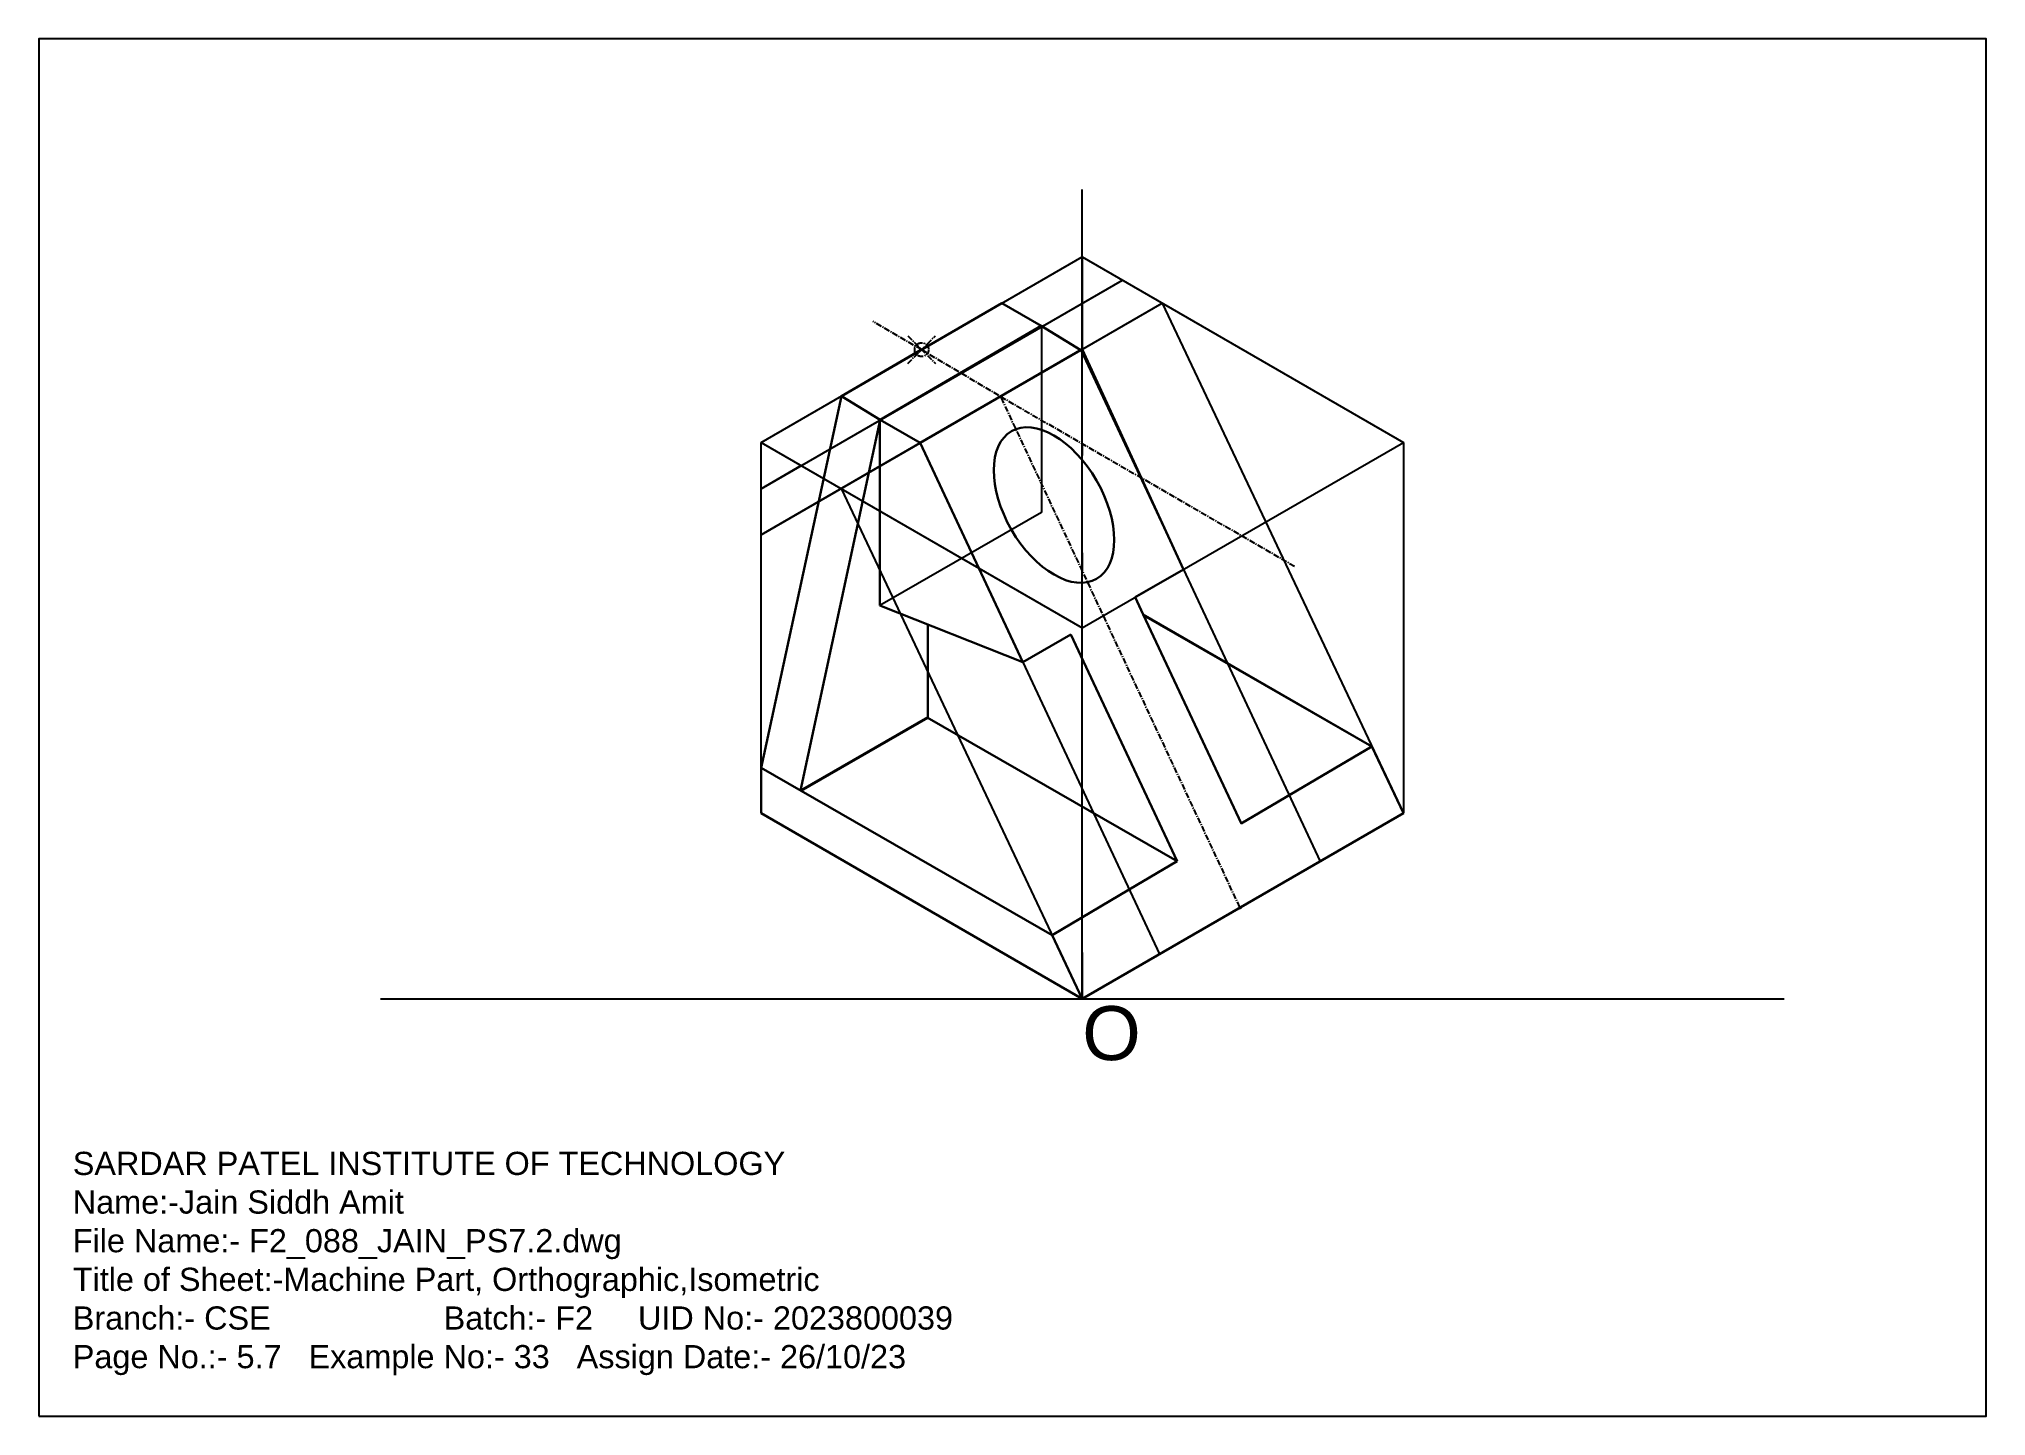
# Model space of a CAD drawing. Header units: millimetres. Extents: x 0 to 420, y 0 to 297.
import ezdxf

# ---------------------------------------------------------------- set-up
doc = ezdxf.new("R2010")
doc.units = ezdxf.units.MM
doc.header["$MEASUREMENT"] = 0
doc.header["$PDMODE"] = 35
doc.header["$PDSIZE"] = 3
doc.linetypes.add('CENTER', pattern=[2, 1.25, -0.25, 0.25, -0.25])
doc.layers.get('Defpoints').update_dxf_attribs({"color": 2})
for name, color, linetype in [('CENTER', 2, 'CENTER'), ('DIMENSION', 4, 'Continuous'), ('PROJECTION', 3, 'Continuous')]:
    doc.layers.add(name, color=color, linetype=linetype)
doc.layers.add('OBJECT', color=7, linetype='Continuous', lineweight=30)
doc.styles.get("Standard").update_dxf_attribs({"font": 'arial.ttf'})

msp = doc.modelspace()

# ---------------------------------------------------------------- linework, layer by layer
msp.add_lwpolyline([(0, 0), (420, 0), (420, 297), (0, 297)], close=True)
at = {"layer": 'CENTER'}
for p, q in [((190.4, 229.99), (179.87, 236.07)), ((190.4, 229.99), (207.41, 219.89)), ((207.41, 219.89), (270.86, 183.26)), ((207.56, 219.57), (259.19, 109.29))]:
    msp.add_line(p, q, dxfattribs=at)
msp.add_point((190.4, 229.99), dxfattribs=at)
at = {"layer": 'Defpoints'}
for p, q in [((225.04, 89.99), (225.04, 264.55)), ((225.04, 224), (225.04, 247.98)), ((73.67, 89.99), (376.42, 89.99))]:
    msp.add_line(p, q, dxfattribs=at)
at = {"layer": 'DIMENSION'}
msp.add_line((207.41, 219.89), (207.41, 219.89), dxfattribs=at)
at = {"layer": 'OBJECT'}
for p, q in [((225.04, 249.99), (225.04, 230.07)), ((173.08, 219.99), (207.72, 239.99)), ((173.08, 219.99), (207.72, 239.99)), ((173.08, 219.99), (207.72, 239.99)), ((207.72, 239.99), (216.16, 235.12)), ((181.43, 214.89), (216.16, 235.12)), ((181.43, 214.89), (216.16, 235.12)), ((224.73, 229.89), (216.16, 235.12)), ((190.4, 229.99), (173.08, 219.99)), ((190.09, 209.89), (225.04, 230.07)), ((190.09, 209.89), (224.73, 229.89)), ((225.04, 230.07), (246.87, 182.59)), ((173.08, 219.99), (155.76, 139.81)), ((173.08, 219.99), (181.43, 214.89)), ((207.57, 219.98), (207.57, 219.98)), ((181.43, 214.89), (164.28, 134.91)), ((181.4, 214.79), (181.4, 174.79)), ((181.43, 214.89), (190.09, 209.89)), ((212.23, 162.59), (190.09, 209.89)), ((225.04, 209.71), (225.04, 207.14)), ((225.04, 186.18), (225.04, 182.22)), ((246.87, 182.59), (236.48, 176.59)), ((236.48, 176.59), (238.22, 172.84)), ((181.4, 174.79), (212.23, 162.59)), ((287.53, 144.37), (238.22, 172.84)), ((238.22, 172.84), (259.38, 127.7)), ((287.53, 144.37), (238.31, 172.66)), ((191.74, 150.6), (191.74, 170.7)), ((222.61, 168.58), (212.23, 162.59)), ((245.52, 119.7), (222.61, 168.58)), ((191.74, 150.76), (164.28, 134.91)), ((191.74, 150.6), (164.42, 134.83)), ((245.52, 119.7), (191.6, 150.68)), ((259.35, 127.76), (287.53, 144.37)), ((287.53, 144.37), (294.33, 129.99)), ((218.55, 103.72), (155.76, 139.81)), ((155.76, 139.81), (155.76, 129.99)), ((164.42, 135.56), (164.42, 134.83)), ((225.04, 89.99), (155.76, 129.99)), ((294.33, 129.99), (225.04, 89.99)), ((235.2, 113.53), (245.52, 119.7)), ((218.55, 103.72), (235.2, 113.53)), ((218.55, 103.72), (225.04, 89.99)), ((225.04, 89.99), (225.04, 99.99))]:
    msp.add_line(p, q, dxfattribs=at)
msp.add_ellipse((218.95, 196.47), major_axis=(9.19, -15.91), ratio=0.57735, dxfattribs=at)
at = {"layer": 'PROJECTION'}
for p, q in [((155.76, 209.99), (225.04, 249.99)), ((155.76, 209.99), (225.04, 249.99)), ((225.04, 249.99), (294.33, 209.99)), ((155.76, 199.99), (233.7, 244.99)), ((155.76, 190.07), (242.29, 240.03)), ((242.29, 240.03), (294.33, 129.99)), ((216.22, 234.9), (216.22, 194.9)), ((224.73, 229.89), (276.36, 119.62)), ((155.76, 129.99), (155.76, 209.99)), ((155.76, 209.99), (225.04, 169.99)), ((190.09, 209.89), (155.76, 190.07)), ((190.09, 209.89), (241.72, 99.62)), ((225.04, 169.99), (294.33, 209.99)), ((294.33, 209.99), (294.33, 129.99)), ((164.42, 204.99), (155.76, 199.99)), ((173.01, 200.03), (225.04, 89.99)), ((216.22, 194.9), (181.4, 174.79)), ((225.04, 89.99), (225.04, 169.99))]:
    msp.add_line(p, q, dxfattribs=at)

# ---------------------------------------------------------------- texts
at = {"insert": (7.3, 56.99), "char_height": 5, "width": 199.8581, "attachment_point": 1}
msp.add_mtext('SARDAR PATEL INSTITUTE OF TECHNOLOGY\\PName:-Jain Siddh Amit\\PFile Name:- F2_088_JAIN_PS7.2.dwg\\PTitle of Sheet:-Machine Part, Orthographic,Isometric\\PBranch:- CSE^I^IBatch:- F2     UID No:- 2023800039^I\\PPage No.:- 5.7   Example No:- 33   Assign Date:- 26/10/23', dxfattribs=at)
at = {"layer": 'OBJECT'}
msp.add_text('O', height=11.63, dxfattribs=at).set_placement((225.04, 76.77))

doc.saveas('drawing.dxf')
